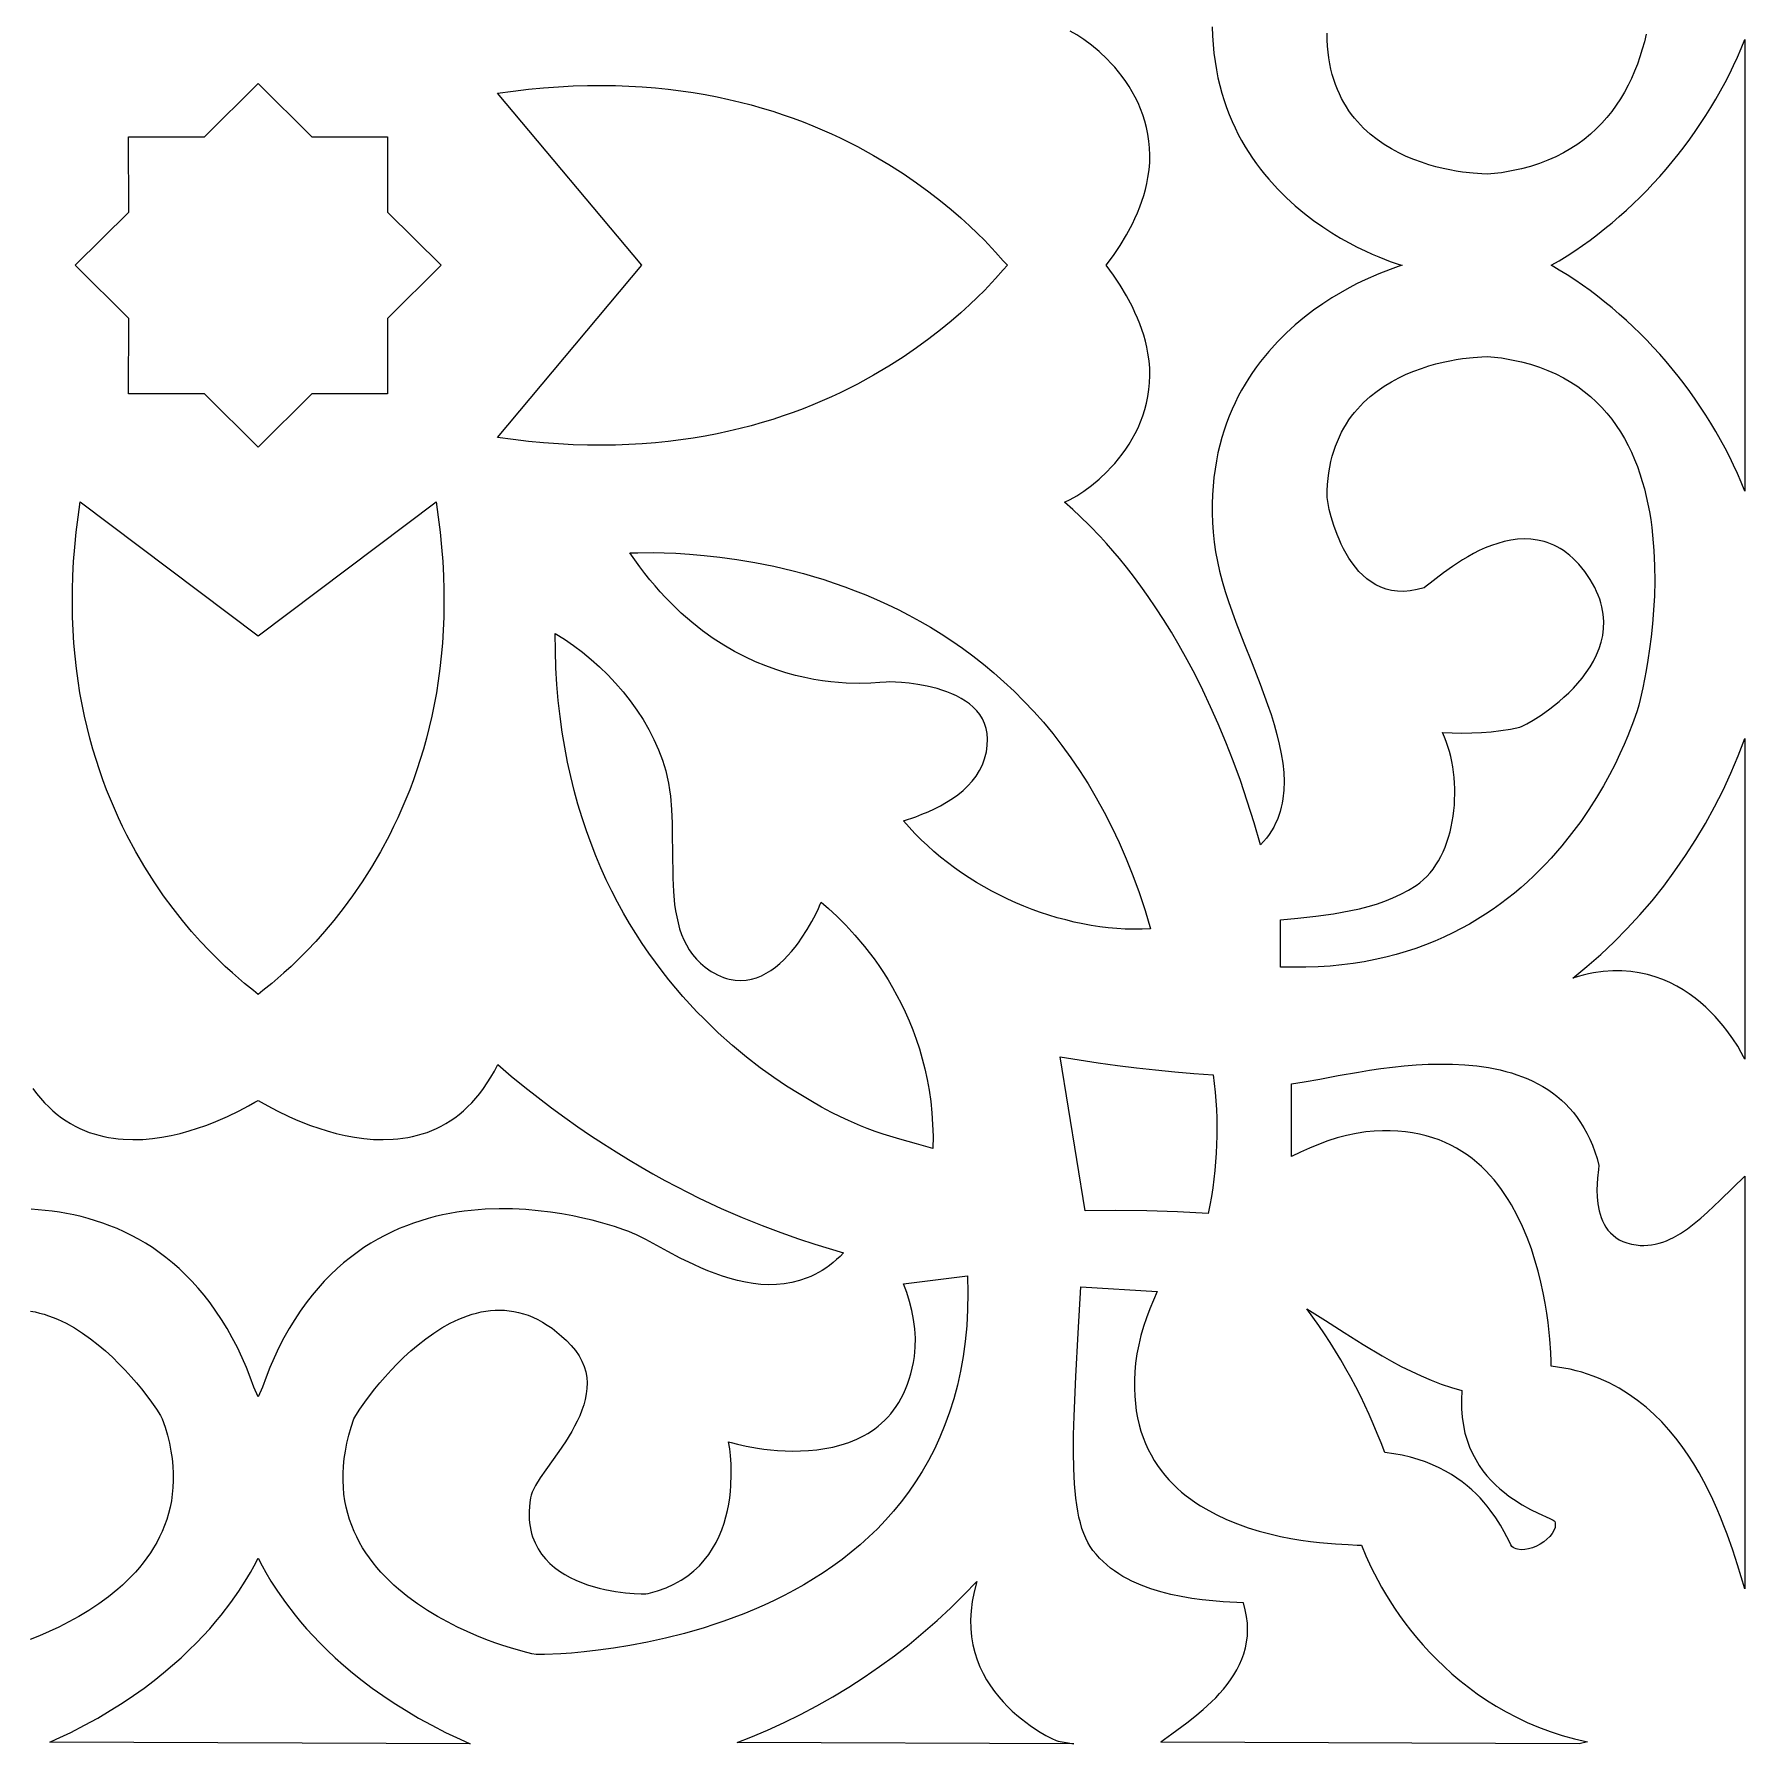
# Model space of a CAD drawing. Extents: x -270 to 270, y -847 to 847.
# Drawn here: x -10.2 to 67.5, y -268.4 to -190.8 of the extents above; entities that cross this region are included whole.
import ezdxf

# ---------------------------------------------------------------- set-up
doc = ezdxf.new("R2010")
doc.units = 0
doc.layers.add('LAYER_1', color=18, linetype='CONTINUOUS')

msp = doc.modelspace()

# ---------------------------------------------------------------- linework, layer by layer
at = {"layer": 'LAYER_1'}
for points in [[(43.321, -190.418), (43.333, -190.827), (43.358, -191.226), (43.396, -191.616), (43.445, -191.997), (43.506, -192.368), (43.578, -192.73), (43.66, -193.082), (43.753, -193.426), (43.856, -193.761), (43.968, -194.086), (44.089, -194.403), (44.218, -194.712), (44.356, -195.011), (44.501, -195.303), (44.653, -195.586), (44.812, -195.86), (44.978, -196.127), (45.149, -196.385), (45.326, -196.635), (45.507, -196.878), (45.694, -197.112), (45.884, -197.339), (46.276, -197.771), (46.68, -198.173), (47.091, -198.546), (47.507, -198.891), (47.924, -199.208), (48.339, -199.5), (48.748, -199.766), (49.147, -200.007), (49.534, -200.224), (49.905, -200.418), (50.256, -200.589), (50.584, -200.739), (50.885, -200.868), (51.395, -201.067), (51.756, -201.191), (51.942, -201.248), (51.756, -201.306), (51.395, -201.43), (50.885, -201.629), (50.256, -201.908), (49.905, -202.079), (49.534, -202.273), (49.147, -202.49), (48.748, -202.731), (48.339, -202.997), (47.924, -203.289), (47.507, -203.606), (47.091, -203.951), (46.68, -204.324), (46.276, -204.726), (45.884, -205.158), (45.507, -205.619), (45.326, -205.862), (45.149, -206.112), (44.978, -206.37), (44.812, -206.637), (44.653, -206.911), (44.501, -207.194), (44.356, -207.486), (44.218, -207.785), (44.089, -208.094), (43.968, -208.411), (43.856, -208.736), (43.753, -209.071), (43.66, -209.415), (43.578, -209.767), (43.506, -210.129), (43.445, -210.5), (43.396, -210.881), (43.358, -211.271), (43.333, -211.67), (43.321, -212.079), (43.322, -212.498), (43.337, -212.927), (43.365, -213.366), (43.409, -213.815), (43.469, -214.251), (43.552, -214.693), (43.655, -215.141), (43.776, -215.595), (43.913, -216.053), (44.064, -216.515), (44.226, -216.98), (44.397, -217.447), (44.759, -218.387), (45.13, -219.327), (45.494, -220.263), (45.833, -221.189), (45.988, -221.647), (46.129, -222.1), (46.256, -222.548), (46.364, -222.99), (46.454, -223.425), (46.521, -223.852), (46.565, -224.272), (46.582, -224.683), (46.571, -225.084), (46.529, -225.475), (46.496, -225.667), (46.454, -225.856), (46.404, -226.041), (46.345, -226.224), (46.276, -226.404), (46.198, -226.581), (46.109, -226.754), (46.011, -226.924), (45.902, -227.091), (45.782, -227.254), (45.652, -227.414), (45.51, -227.569), (45.218, -226.556), (44.913, -225.582), (44.597, -224.647), (44.271, -223.751), (43.936, -222.894), (43.594, -222.074), (43.246, -221.29), (42.894, -220.544), (42.538, -219.833), (42.181, -219.157), (41.823, -218.516), (41.466, -217.909), (41.111, -217.335), (40.76, -216.794), (40.414, -216.286), (40.075, -215.809), (39.743, -215.363), (39.42, -214.948), (39.107, -214.562), (38.807, -214.206), (38.519, -213.878), (38.246, -213.579), (37.749, -213.062), (37.326, -212.651), (36.988, -212.341), (36.612, -212.002), (36.874, -211.882), (37.17, -211.716), (37.494, -211.506), (37.837, -211.251), (38.19, -210.955), (38.546, -210.617), (38.722, -210.434), (38.895, -210.24), (39.065, -210.036), (39.23, -209.823), (39.39, -209.601), (39.543, -209.37), (39.688, -209.129), (39.824, -208.879), (39.951, -208.621), (40.067, -208.354), (40.171, -208.078), (40.262, -207.794), (40.339, -207.501), (40.401, -207.201), (40.447, -206.893), (40.476, -206.577), (40.487, -206.253), (40.479, -205.922), (40.451, -205.583), (40.401, -205.237), (40.348, -204.965), (40.284, -204.694), (40.209, -204.426), (40.123, -204.161), (40.029, -203.899), (39.925, -203.64), (39.812, -203.383), (39.692, -203.131), (39.429, -202.636), (39.14, -202.156), (38.831, -201.693), (38.505, -201.248), (38.831, -200.804), (39.14, -200.341), (39.429, -199.861), (39.692, -199.366), (39.812, -199.114), (39.925, -198.857), (40.029, -198.598), (40.123, -198.336), (40.209, -198.07), (40.284, -197.803), (40.348, -197.532), (40.401, -197.26), (40.451, -196.914), (40.479, -196.575), (40.487, -196.244), (40.476, -195.92), (40.447, -195.604), (40.401, -195.296), (40.339, -194.995), (40.262, -194.703), (40.171, -194.419), (40.067, -194.143), (39.951, -193.876), (39.824, -193.618), (39.688, -193.368), (39.543, -193.127), (39.39, -192.896), (39.23, -192.673), (39.065, -192.461), (38.895, -192.257), (38.722, -192.063), (38.546, -191.88), (38.19, -191.542), (37.837, -191.246), (37.494, -190.991), (37.17, -190.781), (36.874, -190.615)], [(63.028, -190.751), (62.942, -191.096), (62.847, -191.438), (62.74, -191.775), (62.623, -192.108), (62.495, -192.436), (62.354, -192.758), (62.202, -193.074), (62.037, -193.383), (61.858, -193.684), (61.667, -193.977), (61.462, -194.261), (61.242, -194.535), (61.008, -194.8), (60.759, -195.054), (60.495, -195.296), (60.214, -195.527), (59.918, -195.745), (59.605, -195.95), (59.275, -196.141), (58.927, -196.317), (58.562, -196.479), (58.179, -196.625), (57.777, -196.755), (57.356, -196.868), (56.915, -196.964), (56.455, -197.041), (55.975, -197.1), (55.839, -197.104), (55.563, -197.096), (55.169, -197.068), (54.676, -197.011), (54.4, -196.968), (54.106, -196.915), (53.798, -196.849), (53.478, -196.771), (53.149, -196.678), (52.814, -196.57), (52.474, -196.446), (52.132, -196.304), (51.792, -196.144), (51.455, -195.963), (51.124, -195.762), (50.802, -195.538), (50.491, -195.291), (50.193, -195.02), (49.912, -194.723), (49.778, -194.564), (49.65, -194.399), (49.527, -194.227), (49.409, -194.048), (49.297, -193.861), (49.192, -193.667), (49.093, -193.466), (49.002, -193.257), (48.917, -193.04), (48.84, -192.815), (48.771, -192.582), (48.71, -192.341), (48.658, -192.091), (48.615, -191.833), (48.58, -191.566), (48.556, -191.29), (48.541, -191.006), (48.536, -190.712)], [(-10.236, -238.619), (-10.062, -238.851), (-9.883, -239.069), (-9.7, -239.273), (-9.512, -239.463), (-9.32, -239.64), (-9.124, -239.804), (-8.925, -239.955), (-8.722, -240.094), (-8.517, -240.221), (-8.308, -240.336), (-8.097, -240.441), (-7.884, -240.534), (-7.669, -240.617), (-7.452, -240.69), (-7.234, -240.752), (-7.014, -240.806), (-6.793, -240.85), (-6.572, -240.886), (-6.35, -240.913), (-6.128, -240.932), (-5.684, -240.948), (-5.242, -240.935), (-4.805, -240.898), (-4.373, -240.838), (-3.95, -240.759), (-3.538, -240.663), (-3.138, -240.554), (-2.752, -240.434), (-2.383, -240.305), (-2.033, -240.171), (-1.703, -240.035), (-1.396, -239.899), (-0.858, -239.64), (-0.435, -239.416), (-0.145, -239.25), (-0.001, -239.165), (0.143, -239.25), (0.434, -239.416), (0.856, -239.64), (1.394, -239.899), (1.701, -240.035), (2.031, -240.171), (2.382, -240.305), (2.751, -240.434), (3.136, -240.554), (3.536, -240.663), (3.949, -240.759), (4.372, -240.838), (4.803, -240.898), (5.24, -240.935), (5.682, -240.948), (6.126, -240.932), (6.348, -240.913), (6.57, -240.886), (6.791, -240.85), (7.012, -240.806), (7.232, -240.752), (7.45, -240.69), (7.667, -240.617), (7.882, -240.534), (8.096, -240.441), (8.307, -240.336), (8.515, -240.221), (8.721, -240.094), (8.923, -239.955), (9.122, -239.804), (9.318, -239.64), (9.51, -239.463), (9.698, -239.273), (9.881, -239.069), (10.06, -238.851), (10.234, -238.619), (10.403, -238.372), (10.567, -238.109), (10.725, -237.832), (10.877, -237.538), (11.494, -238.06), (12.107, -238.561), (12.716, -239.041), (13.319, -239.5), (13.917, -239.94), (14.51, -240.36), (15.096, -240.762), (15.676, -241.144), (16.249, -241.509), (16.815, -241.857), (17.373, -242.188), (17.922, -242.502), (18.463, -242.8), (18.996, -243.083), (19.518, -243.351), (20.031, -243.604), (21.027, -244.069), (21.978, -244.482), (22.882, -244.847), (23.736, -245.168), (24.535, -245.449), (25.278, -245.694), (26.581, -246.089), (26.423, -246.248), (26.263, -246.396), (26.102, -246.533), (25.938, -246.661), (25.774, -246.779), (25.607, -246.887), (25.439, -246.986), (25.27, -247.076), (25.1, -247.158), (24.929, -247.23), (24.583, -247.351), (24.235, -247.44), (23.883, -247.5), (23.531, -247.532), (23.177, -247.539), (22.824, -247.522), (22.471, -247.483), (22.12, -247.425), (21.771, -247.348), (21.426, -247.256), (21.085, -247.15), (20.748, -247.032), (20.417, -246.903), (20.093, -246.767), (19.776, -246.624), (19.166, -246.327), (18.595, -246.028), (17.596, -245.487), (17.179, -245.275), (16.995, -245.191), (16.828, -245.123), (16.609, -245.043), (16.172, -244.897), (15.54, -244.71), (15.158, -244.609), (14.737, -244.509), (14.28, -244.412), (13.789, -244.322), (13.267, -244.242), (12.719, -244.175), (12.146, -244.125), (11.552, -244.096), (10.939, -244.09), (10.312, -244.111), (9.673, -244.162), (9.35, -244.2), (9.025, -244.247), (8.698, -244.303), (8.37, -244.369), (8.042, -244.445), (7.713, -244.531), (7.385, -244.628), (7.056, -244.737), (6.729, -244.858), (6.403, -244.99), (6.078, -245.135), (5.756, -245.294), (5.435, -245.466), (5.118, -245.651), (4.803, -245.851), (4.492, -246.066), (4.185, -246.296), (3.882, -246.541), (3.584, -246.803), (3.291, -247.08), (3.003, -247.375), (2.721, -247.687), (2.446, -248.016), (2.176, -248.364), (1.914, -248.73), (1.659, -249.115), (1.412, -249.52), (1.172, -249.944), (0.942, -250.388), (0.72, -250.853), (0.535, -251.291), (0.364, -251.736), (0.191, -252.186), (-0.001, -252.633), (-0.192, -252.186), (-0.365, -251.736), (-0.536, -251.291), (-0.721, -250.853), (-0.943, -250.388), (-1.174, -249.944), (-1.413, -249.52), (-1.661, -249.115), (-1.916, -248.73), (-2.178, -248.364), (-2.447, -248.016), (-2.723, -247.687), (-3.005, -247.375), (-3.293, -247.08), (-3.586, -246.803), (-3.884, -246.541), (-4.187, -246.296), (-4.494, -246.066), (-4.805, -245.851), (-5.12, -245.651), (-5.437, -245.466), (-5.757, -245.294), (-6.08, -245.135), (-6.405, -244.99), (-6.731, -244.858), (-7.058, -244.737), (-7.386, -244.628), (-7.715, -244.531), (-8.044, -244.445), (-8.372, -244.369), (-8.7, -244.303), (-9.026, -244.247), (-9.351, -244.2), (-9.674, -244.162), (-10.314, -244.111)], [(-10.337, -248.737), (-10.129, -248.774), (-9.922, -248.821), (-9.717, -248.878), (-9.514, -248.944), (-9.313, -249.018), (-9.114, -249.1), (-8.722, -249.286), (-8.341, -249.499), (-7.97, -249.735), (-7.612, -249.99), (-7.267, -250.26), (-6.935, -250.542), (-6.619, -250.832), (-6.319, -251.126), (-6.036, -251.421), (-5.772, -251.712), (-5.526, -251.996), (-5.301, -252.27), (-4.915, -252.769), (-4.623, -253.181), (-4.433, -253.476), (-4.353, -253.623), (-4.226, -254.001), (-4.119, -254.371), (-4.031, -254.733), (-3.962, -255.087), (-3.91, -255.434), (-3.875, -255.772), (-3.857, -256.102), (-3.855, -256.425), (-3.869, -256.739), (-3.898, -257.047), (-3.942, -257.346), (-3.999, -257.639), (-4.07, -257.923), (-4.153, -258.201), (-4.249, -258.471), (-4.357, -258.734), (-4.476, -258.99), (-4.606, -259.239), (-4.746, -259.481), (-4.895, -259.716), (-5.053, -259.944), (-5.22, -260.165), (-5.395, -260.38), (-5.577, -260.588), (-5.766, -260.79), (-5.962, -260.985), (-6.163, -261.174), (-6.369, -261.356), (-6.795, -261.702), (-7.235, -262.024), (-7.685, -262.322), (-8.141, -262.597), (-8.597, -262.849), (-9.05, -263.079), (-9.496, -263.287), (-9.929, -263.475), (-10.345, -263.642)]]:
    msp.add_lwpolyline(points, dxfattribs=at)
for points in [[(67.5, -211.496), (67.337, -211.1), (67.167, -210.707), (66.987, -210.317), (66.799, -209.93), (66.602, -209.546), (66.397, -209.166), (66.184, -208.79), (65.963, -208.418), (65.733, -208.05), (65.496, -207.686), (65.252, -207.327), (65, -206.973), (64.742, -206.625), (64.476, -206.281), (64.203, -205.943), (63.924, -205.611), (63.639, -205.284), (63.347, -204.964), (63.05, -204.651), (62.746, -204.343), (62.437, -204.043), (62.122, -203.75), (61.802, -203.463), (61.477, -203.185), (61.147, -202.914), (60.813, -202.65), (60.473, -202.395), (60.13, -202.148), (59.782, -201.91), (59.43, -201.681), (59.074, -201.46), (58.715, -201.248), (59.074, -201.037), (59.43, -200.816), (59.782, -200.587), (60.13, -200.348), (60.473, -200.102), (60.813, -199.847), (61.147, -199.583), (61.477, -199.312), (61.802, -199.034), (62.122, -198.747), (62.437, -198.454), (62.746, -198.154), (63.05, -197.846), (63.347, -197.533), (63.639, -197.212), (63.924, -196.886), (64.203, -196.554), (64.476, -196.216), (64.742, -195.872), (65, -195.523), (65.252, -195.17), (65.496, -194.811), (65.733, -194.447), (65.963, -194.079), (66.184, -193.707), (66.397, -193.331), (66.602, -192.951), (66.799, -192.567), (66.987, -192.18), (67.167, -191.79), (67.337, -191.397), (67.5, -191.001)], [(2.434, -195.412), (5.879, -195.409), (5.877, -198.831), (8.315, -201.248), (5.877, -203.666), (5.879, -207.088), (2.434, -207.085), (-0.001, -209.507), (-2.436, -207.085), (-5.881, -207.088), (-5.878, -203.666), (-8.316, -201.248), (-5.878, -198.831), (-5.881, -195.409), (-2.436, -195.412), (-0.001, -192.99)], [(16.219, -193.085), (16.836, -193.107), (17.442, -193.142), (18.036, -193.19), (18.619, -193.249), (19.191, -193.321), (19.751, -193.403), (20.3, -193.497), (20.838, -193.6), (21.365, -193.713), (21.881, -193.836), (22.386, -193.967), (22.879, -194.107), (23.361, -194.254), (23.833, -194.409), (24.293, -194.57), (24.742, -194.738), (25.181, -194.912), (25.608, -195.092), (26.025, -195.276), (26.43, -195.465), (26.825, -195.658), (27.209, -195.854), (27.945, -196.256), (28.637, -196.666), (29.287, -197.081), (29.894, -197.496), (30.459, -197.909), (30.982, -198.315), (31.463, -198.71), (31.903, -199.092), (32.3, -199.455), (32.657, -199.796), (32.973, -200.111), (33.482, -200.649), (33.83, -201.038), (34.018, -201.248), (33.83, -201.459), (33.482, -201.848), (32.973, -202.386), (32.657, -202.701), (32.3, -203.042), (31.903, -203.405), (31.463, -203.786), (30.982, -204.182), (30.459, -204.588), (29.894, -205.001), (29.287, -205.416), (28.637, -205.831), (27.945, -206.241), (27.209, -206.643), (26.43, -207.032), (26.025, -207.221), (25.608, -207.405), (25.181, -207.585), (24.742, -207.759), (24.293, -207.927), (23.833, -208.088), (23.361, -208.243), (22.879, -208.39), (22.386, -208.53), (21.881, -208.661), (21.365, -208.783), (20.838, -208.897), (20.3, -209), (19.751, -209.093), (19.191, -209.176), (18.619, -209.248), (18.036, -209.307), (17.442, -209.355), (16.836, -209.39), (16.219, -209.412), (15.59, -209.421), (14.95, -209.415), (14.299, -209.395), (13.636, -209.36), (12.962, -209.31), (12.276, -209.244), (11.578, -209.161), (10.869, -209.062), (17.419, -201.248), (10.869, -193.435), (11.578, -193.336), (12.276, -193.253), (12.962, -193.187), (13.636, -193.137), (14.299, -193.102), (14.95, -193.082), (15.59, -193.076)], [(55.975, -205.397), (56.455, -205.455), (56.915, -205.533), (57.356, -205.629), (57.777, -205.742), (58.179, -205.872), (58.562, -206.018), (58.927, -206.18), (59.275, -206.356), (59.605, -206.547), (59.918, -206.752), (60.214, -206.97), (60.495, -207.201), (60.759, -207.443), (61.008, -207.697), (61.242, -207.962), (61.462, -208.236), (61.667, -208.52), (61.858, -208.813), (62.037, -209.114), (62.202, -209.423), (62.354, -209.739), (62.495, -210.061), (62.623, -210.389), (62.74, -210.722), (62.847, -211.059), (62.942, -211.401), (63.028, -211.746), (63.103, -212.093), (63.17, -212.443), (63.227, -212.794), (63.275, -213.146), (63.316, -213.498), (63.374, -214.201), (63.404, -214.897), (63.409, -215.582), (63.393, -216.251), (63.359, -216.899), (63.309, -217.521), (63.248, -218.111), (63.177, -218.666), (63.102, -219.18), (63.024, -219.649), (62.873, -220.429), (62.752, -220.967), (62.686, -221.224), (62.609, -221.472), (62.447, -221.945), (62.19, -222.61), (62.024, -223.004), (61.83, -223.433), (61.609, -223.892), (61.359, -224.378), (61.079, -224.886), (60.769, -225.412), (60.426, -225.951), (60.05, -226.5), (59.639, -227.054), (59.194, -227.609), (58.712, -228.16), (58.458, -228.433), (58.193, -228.704), (57.92, -228.972), (57.636, -229.236), (57.343, -229.496), (57.039, -229.751), (56.726, -230.001), (56.402, -230.246), (56.068, -230.484), (55.723, -230.716), (55.368, -230.94), (55.002, -231.157), (54.625, -231.365), (54.237, -231.564), (53.837, -231.754), (53.427, -231.934), (53.005, -232.103), (52.571, -232.262), (52.126, -232.409), (51.669, -232.544), (51.2, -232.666), (50.719, -232.775), (50.225, -232.87), (49.72, -232.951), (49.201, -233.017), (48.671, -233.068), (48.127, -233.104), (47.57, -233.122), (47.001, -233.124), (46.418, -233.109), (46.418, -230.965), (47.213, -230.884), (48.016, -230.796), (48.82, -230.689), (49.22, -230.623), (49.617, -230.548), (50.01, -230.462), (50.399, -230.363), (50.782, -230.249), (51.158, -230.119), (51.526, -229.972), (51.886, -229.805), (52.235, -229.617), (52.575, -229.406), (52.748, -229.281), (52.912, -229.143), (53.067, -228.993), (53.213, -228.831), (53.349, -228.659), (53.476, -228.476), (53.595, -228.285), (53.704, -228.085), (53.804, -227.876), (53.895, -227.661), (53.978, -227.439), (54.051, -227.21), (54.116, -226.977), (54.173, -226.739), (54.22, -226.498), (54.26, -226.253), (54.29, -226.006), (54.313, -225.756), (54.327, -225.506), (54.332, -225.256), (54.33, -225.005), (54.319, -224.756), (54.3, -224.508), (54.274, -224.262), (54.239, -224.02), (54.196, -223.781), (54.146, -223.546), (54.087, -223.317), (54.021, -223.093), (53.948, -222.876), (53.866, -222.666), (53.777, -222.464), (54.218, -222.479), (54.66, -222.484), (55.103, -222.479), (55.544, -222.46), (55.985, -222.427), (56.424, -222.377), (56.86, -222.31), (57.292, -222.223), (57.396, -222.179), (57.603, -222.072), (57.894, -221.902), (58.249, -221.674), (58.65, -221.389), (59.075, -221.051), (59.291, -220.863), (59.506, -220.662), (59.717, -220.449), (59.922, -220.225), (60.118, -219.989), (60.304, -219.743), (60.476, -219.486), (60.632, -219.218), (60.769, -218.94), (60.886, -218.653), (60.979, -218.357), (61.047, -218.052), (61.086, -217.738), (61.095, -217.415), (61.087, -217.251), (61.07, -217.085), (61.044, -216.917), (61.01, -216.748), (60.965, -216.576), (60.911, -216.403), (60.847, -216.228), (60.772, -216.051), (60.686, -215.873), (60.59, -215.693), (60.482, -215.511), (60.362, -215.329), (60.233, -215.147), (60.101, -214.978), (59.967, -214.821), (59.831, -214.676), (59.693, -214.541), (59.553, -214.418), (59.411, -214.305), (59.268, -214.202), (59.124, -214.11), (58.978, -214.027), (58.831, -213.954), (58.683, -213.89), (58.534, -213.835), (58.385, -213.788), (58.084, -213.72), (57.781, -213.682), (57.479, -213.672), (57.177, -213.689), (56.877, -213.729), (56.581, -213.791), (56.288, -213.872), (56, -213.969), (55.719, -214.08), (55.445, -214.204), (55.179, -214.337), (54.923, -214.477), (54.677, -214.623), (54.222, -214.918), (53.822, -215.205), (53.486, -215.463), (53.222, -215.676), (53.04, -215.823), (52.948, -215.885), (52.62, -215.974), (52.308, -216.029), (52.012, -216.052), (51.73, -216.045), (51.464, -216.009), (51.211, -215.948), (50.973, -215.862), (50.748, -215.754), (50.537, -215.626), (50.338, -215.481), (50.152, -215.319), (49.979, -215.143), (49.817, -214.955), (49.667, -214.757), (49.528, -214.551), (49.399, -214.339), (49.282, -214.124), (49.174, -213.906), (49.076, -213.688), (48.988, -213.473), (48.838, -213.056), (48.722, -212.672), (48.636, -212.337), (48.579, -212.067), (48.546, -211.877), (48.536, -211.785), (48.541, -211.491), (48.556, -211.206), (48.58, -210.931), (48.615, -210.664), (48.658, -210.406), (48.71, -210.156), (48.771, -209.915), (48.84, -209.682), (48.917, -209.457), (49.002, -209.24), (49.093, -209.031), (49.192, -208.83), (49.297, -208.636), (49.409, -208.449), (49.527, -208.27), (49.65, -208.098), (49.778, -207.933), (49.912, -207.774), (50.193, -207.477), (50.491, -207.206), (50.802, -206.959), (51.124, -206.735), (51.455, -206.534), (51.792, -206.353), (52.132, -206.193), (52.474, -206.051), (52.814, -205.926), (53.149, -205.819), (53.478, -205.726), (53.798, -205.648), (54.106, -205.582), (54.4, -205.529), (54.676, -205.486), (55.169, -205.429), (55.563, -205.401), (55.839, -205.393)], [(8.178, -212.686), (8.261, -213.368), (8.328, -214.039), (8.378, -214.698), (8.412, -215.345), (8.431, -215.981), (8.436, -216.606), (8.425, -217.219), (8.401, -217.82), (8.364, -218.411), (8.314, -218.989), (8.251, -219.557), (8.176, -220.113), (8.09, -220.658), (7.993, -221.191), (7.885, -221.714), (7.768, -222.225), (7.641, -222.725), (7.505, -223.214), (7.36, -223.693), (7.208, -224.16), (7.048, -224.616), (6.881, -225.061), (6.707, -225.495), (6.527, -225.919), (6.342, -226.331), (6.152, -226.733), (5.957, -227.124), (5.555, -227.874), (5.14, -228.582), (4.718, -229.247), (4.29, -229.87), (3.862, -230.452), (3.436, -230.992), (3.018, -231.491), (2.611, -231.95), (2.218, -232.367), (1.845, -232.745), (1.494, -233.083), (1.169, -233.381), (0.616, -233.859), (0.216, -234.182), (-0.001, -234.353), (-0.217, -234.182), (-0.618, -233.859), (-1.171, -233.381), (-1.495, -233.083), (-1.846, -232.745), (-2.22, -232.367), (-2.612, -231.95), (-3.02, -231.491), (-3.438, -230.992), (-3.863, -230.452), (-4.292, -229.87), (-4.719, -229.247), (-5.142, -228.582), (-5.556, -227.874), (-5.958, -227.124), (-6.153, -226.733), (-6.344, -226.331), (-6.529, -225.919), (-6.709, -225.495), (-6.882, -225.061), (-7.049, -224.616), (-7.209, -224.16), (-7.362, -223.693), (-7.506, -223.214), (-7.642, -222.725), (-7.769, -222.225), (-7.887, -221.714), (-7.995, -221.191), (-8.092, -220.658), (-8.178, -220.113), (-8.253, -219.557), (-8.315, -218.989), (-8.366, -218.411), (-8.403, -217.82), (-8.427, -217.219), (-8.437, -216.606), (-8.433, -215.981), (-8.414, -215.345), (-8.38, -214.698), (-8.329, -214.039), (-8.263, -213.368), (-8.179, -212.686), (-8.079, -211.992), (-0.001, -218.074), (8.077, -211.992)], [(18.428, -214.303), (18.97, -214.324), (19.578, -214.361), (20.246, -214.417), (20.968, -214.497), (21.74, -214.604), (22.556, -214.741), (23.411, -214.913), (24.299, -215.123), (24.754, -215.244), (25.215, -215.376), (25.683, -215.519), (26.155, -215.674), (26.632, -215.841), (27.112, -216.021), (27.595, -216.215), (28.081, -216.422), (28.569, -216.644), (29.058, -216.88), (29.547, -217.132), (30.037, -217.399), (30.525, -217.682), (31.012, -217.982), (31.496, -218.299), (31.978, -218.634), (32.456, -218.986), (32.93, -219.357), (33.4, -219.747), (33.863, -220.157), (34.321, -220.586), (34.772, -221.036), (35.215, -221.506), (35.651, -221.998), (36.077, -222.512), (36.494, -223.047), (36.901, -223.606), (37.297, -224.187), (37.682, -224.793), (38.055, -225.422), (38.415, -226.076), (38.762, -226.755), (39.094, -227.46), (39.412, -228.19), (39.714, -228.947), (40.001, -229.731), (40.271, -230.542), (40.523, -231.381), (40.142, -231.395), (39.758, -231.396), (39.373, -231.385), (38.987, -231.361), (38.6, -231.326), (38.212, -231.278), (37.824, -231.219), (37.437, -231.149), (37.05, -231.067), (36.665, -230.974), (36.281, -230.87), (35.899, -230.755), (35.519, -230.63), (35.143, -230.494), (34.769, -230.348), (34.399, -230.192), (34.033, -230.026), (33.671, -229.85), (33.314, -229.665), (32.962, -229.471), (32.616, -229.267), (32.276, -229.054), (31.942, -228.833), (31.615, -228.602), (31.296, -228.364), (30.984, -228.117), (30.68, -227.862), (30.384, -227.599), (30.097, -227.328), (29.82, -227.049), (29.552, -226.763), (29.294, -226.47), (29.855, -226.284), (30.14, -226.176), (30.426, -226.057), (30.709, -225.926), (30.987, -225.784), (31.259, -225.631), (31.521, -225.465), (31.771, -225.286), (32.006, -225.095), (32.225, -224.89), (32.425, -224.671), (32.603, -224.439), (32.758, -224.191), (32.886, -223.93), (32.939, -223.793), (32.985, -223.652), (33.063, -223.339), (33.106, -223.044), (33.118, -222.769), (33.099, -222.511), (33.052, -222.272), (32.98, -222.049), (32.883, -221.842), (32.764, -221.651), (32.626, -221.475), (32.47, -221.314), (32.298, -221.166), (32.112, -221.032), (31.915, -220.91), (31.707, -220.8), (31.493, -220.702), (31.272, -220.614), (31.049, -220.536), (30.823, -220.468), (30.377, -220.358), (29.949, -220.278), (29.555, -220.223), (29.214, -220.189), (28.939, -220.171), (28.659, -220.16), (28.508, -220.17), (28.224, -220.194), (27.819, -220.218), (27.304, -220.23), (26.693, -220.215), (26.354, -220.193), (25.996, -220.159), (25.619, -220.111), (25.224, -220.048), (24.815, -219.967), (24.391, -219.868), (23.954, -219.749), (23.506, -219.606), (23.049, -219.44), (22.583, -219.248), (22.11, -219.029), (21.632, -218.78), (21.15, -218.501), (20.666, -218.188), (20.18, -217.841), (19.695, -217.458), (19.212, -217.037), (18.733, -216.576), (18.495, -216.331), (18.258, -216.074), (18.023, -215.807), (17.789, -215.529), (17.558, -215.24), (17.329, -214.939), (17.102, -214.627), (16.877, -214.303), (17.244, -214.297), (17.956, -214.294)], [(13.907, -218.223), (14.321, -218.51), (14.726, -218.816), (15.121, -219.141), (15.505, -219.484), (15.876, -219.845), (16.232, -220.221), (16.571, -220.614), (16.893, -221.02), (17.195, -221.441), (17.476, -221.875), (17.734, -222.32), (17.967, -222.777), (18.175, -223.245), (18.355, -223.721), (18.505, -224.207), (18.575, -224.483), (18.633, -224.767), (18.68, -225.057), (18.718, -225.352), (18.769, -225.956), (18.795, -226.574), (18.805, -227.201), (18.807, -227.83), (18.822, -229.077), (18.853, -229.684), (18.91, -230.272), (18.951, -230.557), (19.002, -230.836), (19.064, -231.107), (19.138, -231.371), (19.225, -231.626), (19.326, -231.871), (19.443, -232.107), (19.575, -232.332), (19.726, -232.545), (19.895, -232.747), (20.083, -232.935), (20.292, -233.111), (20.575, -233.309), (20.714, -233.392), (20.852, -233.465), (20.989, -233.529), (21.125, -233.583), (21.258, -233.628), (21.391, -233.664), (21.651, -233.71), (21.905, -233.725), (22.153, -233.709), (22.393, -233.666), (22.627, -233.597), (22.854, -233.505), (23.073, -233.392), (23.285, -233.261), (23.488, -233.112), (23.684, -232.95), (23.871, -232.776), (24.05, -232.592), (24.22, -232.401), (24.381, -232.204), (24.532, -232.005), (24.675, -231.805), (24.929, -231.411), (25.143, -231.042), (25.315, -230.716), (25.442, -230.449), (25.523, -230.261), (25.556, -230.168), (25.898, -230.457), (26.275, -230.802), (26.678, -231.203), (27.098, -231.66), (27.529, -232.172), (27.746, -232.449), (27.962, -232.74), (28.177, -233.044), (28.389, -233.362), (28.598, -233.693), (28.802, -234.038), (29.001, -234.396), (29.193, -234.767), (29.378, -235.152), (29.554, -235.551), (29.72, -235.962), (29.876, -236.387), (30.021, -236.825), (30.153, -237.276), (30.271, -237.74), (30.375, -238.217), (30.464, -238.707), (30.535, -239.21), (30.59, -239.725), (30.625, -240.254), (30.641, -240.795), (30.637, -241.349), (29.886, -241.132), (29.133, -240.922), (28.385, -240.698), (28.014, -240.575), (27.647, -240.44), (27.355, -240.323), (26.805, -240.083), (26.446, -239.913), (26.037, -239.709), (25.583, -239.469), (25.088, -239.191), (24.557, -238.874), (23.996, -238.518), (23.409, -238.121), (22.8, -237.68), (22.175, -237.197), (21.538, -236.668), (20.893, -236.092), (20.57, -235.787), (20.247, -235.469), (19.924, -235.139), (19.603, -234.797), (19.284, -234.442), (18.966, -234.075), (18.652, -233.694), (18.342, -233.301), (18.035, -232.894), (17.734, -232.474), (17.438, -232.04), (17.148, -231.593), (16.864, -231.132), (16.588, -230.657), (16.319, -230.167), (16.059, -229.663), (15.808, -229.145), (15.566, -228.612), (15.335, -228.064), (15.114, -227.502), (14.905, -226.924), (14.707, -226.331), (14.522, -225.722), (14.35, -225.097), (14.192, -224.457), (14.049, -223.801), (13.92, -223.129), (13.807, -222.44), (13.71, -221.735), (13.629, -221.014), (13.566, -220.275), (13.521, -219.52), (13.495, -218.747), (13.487, -217.958)], [(67.5, -237.295), (67.448, -237.19), (67.341, -236.99), (67.178, -236.711), (66.957, -236.371), (66.679, -235.985), (66.518, -235.781), (66.343, -235.572), (66.152, -235.36), (65.948, -235.147), (65.728, -234.936), (65.494, -234.728), (65.244, -234.526), (64.98, -234.332), (64.701, -234.148), (64.407, -233.976), (64.098, -233.818), (63.774, -233.676), (63.434, -233.552), (63.08, -233.449), (62.71, -233.369), (62.325, -233.313), (61.924, -233.285), (61.508, -233.285), (61.076, -233.316), (60.629, -233.38), (60.4, -233.425), (60.167, -233.48), (59.929, -233.543), (59.688, -233.617), (60.332, -233.093), (60.96, -232.542), (61.57, -231.966), (62.162, -231.366), (62.735, -230.742), (63.287, -230.097), (63.819, -229.431), (64.328, -228.746), (64.814, -228.043), (65.277, -227.324), (65.714, -226.589), (66.126, -225.84), (66.512, -225.078), (66.869, -224.305), (67.199, -223.522), (67.5, -222.73)], [(37.281, -237.327), (38.146, -237.458), (39.013, -237.578), (39.881, -237.686), (40.75, -237.784), (41.62, -237.87), (42.491, -237.945), (43.363, -238.008), (43.412, -238.399), (43.453, -238.791), (43.485, -239.185), (43.508, -239.581), (43.524, -239.977), (43.53, -240.373), (43.529, -240.77), (43.519, -241.167), (43.5, -241.563), (43.474, -241.959), (43.438, -242.354), (43.395, -242.748), (43.343, -243.14), (43.283, -243.53), (43.214, -243.919), (43.137, -244.305), (41.741, -244.231), (40.343, -244.187), (38.945, -244.172), (37.547, -244.187), (36.418, -237.184)], [(54.234, -237.521), (54.784, -237.548), (55.329, -237.6), (55.866, -237.678), (56.392, -237.784), (56.65, -237.848), (56.905, -237.921), (57.155, -238.002), (57.401, -238.091), (57.642, -238.189), (57.879, -238.297), (58.11, -238.413), (58.335, -238.54), (58.554, -238.677), (58.766, -238.824), (58.972, -238.981), (59.171, -239.15), (59.362, -239.329), (59.546, -239.521), (59.721, -239.723), (59.888, -239.938), (60.046, -240.166), (60.195, -240.406), (60.334, -240.659), (60.464, -240.925), (60.584, -241.205), (60.693, -241.498), (60.791, -241.806), (60.878, -242.128), (60.86, -242.307), (60.815, -242.701), (60.797, -242.957), (60.789, -243.241), (60.797, -243.544), (60.828, -243.858), (60.887, -244.175), (60.928, -244.331), (60.979, -244.485), (61.039, -244.635), (61.111, -244.78), (61.193, -244.919), (61.288, -245.052), (61.396, -245.176), (61.517, -245.291), (61.652, -245.396), (61.802, -245.49), (61.968, -245.572), (62.15, -245.64), (62.35, -245.694), (62.568, -245.732), (62.745, -245.749), (62.921, -245.753), (63.095, -245.745), (63.268, -245.725), (63.438, -245.693), (63.607, -245.651), (63.774, -245.599), (63.939, -245.537), (64.103, -245.466), (64.265, -245.387), (64.585, -245.204), (64.898, -244.995), (65.206, -244.762), (65.508, -244.511), (65.806, -244.247), (66.386, -243.692), (66.95, -243.136), (67.5, -242.612), (67.5, -261.338), (67.166, -260.251), (66.951, -259.585), (66.696, -258.859), (66.553, -258.478), (66.397, -258.088), (66.23, -257.691), (66.049, -257.289), (65.855, -256.883), (65.646, -256.477), (65.422, -256.071), (65.183, -255.668), (64.928, -255.27), (64.655, -254.879), (64.365, -254.497), (64.057, -254.125), (63.73, -253.766), (63.384, -253.422), (63.018, -253.095), (62.631, -252.787), (62.222, -252.499), (62.01, -252.363), (61.792, -252.234), (61.568, -252.11), (61.338, -251.993), (61.103, -251.883), (60.862, -251.78), (60.615, -251.684), (60.362, -251.595), (60.102, -251.514), (59.837, -251.441), (59.565, -251.376), (59.286, -251.319), (59.002, -251.272), (58.71, -251.233), (58.707, -251.027), (58.689, -250.606), (58.646, -250.002), (58.565, -249.247), (58.506, -248.825), (58.433, -248.377), (58.346, -247.908), (58.241, -247.423), (58.117, -246.925), (57.974, -246.419), (57.809, -245.908), (57.622, -245.397), (57.41, -244.891), (57.172, -244.392), (56.907, -243.906), (56.763, -243.669), (56.612, -243.437), (56.454, -243.21), (56.288, -242.988), (56.114, -242.773), (55.931, -242.564), (55.741, -242.362), (55.542, -242.169), (55.334, -241.983), (55.117, -241.807), (54.891, -241.639), (54.656, -241.482), (54.411, -241.335), (54.157, -241.198), (53.893, -241.074), (53.619, -240.961), (53.335, -240.86), (53.04, -240.772), (52.735, -240.698), (52.419, -240.638), (52.092, -240.592), (51.754, -240.562), (51.404, -240.547), (51.043, -240.548), (50.67, -240.565), (50.286, -240.6), (49.849, -240.663), (49.416, -240.754), (48.988, -240.87), (48.564, -241.008), (48.146, -241.163), (47.732, -241.335), (47.324, -241.519), (46.923, -241.712), (46.923, -238.416), (47.493, -238.329), (48.204, -238.198), (49.036, -238.041), (49.966, -237.877), (50.461, -237.798), (50.973, -237.724), (51.498, -237.658), (52.034, -237.601), (52.578, -237.557), (53.128, -237.527), (53.681, -237.514)], [(32.226, -247.912), (32.212, -248.668), (32.171, -249.401), (32.103, -250.11), (32.009, -250.796), (31.891, -251.461), (31.748, -252.103), (31.582, -252.723), (31.395, -253.323), (31.185, -253.901), (30.956, -254.459), (30.707, -254.997), (30.439, -255.515), (30.153, -256.013), (29.851, -256.493), (29.532, -256.953), (29.198, -257.396), (28.85, -257.82), (28.489, -258.227), (28.115, -258.617), (27.729, -258.99), (27.333, -259.346), (26.926, -259.687), (26.511, -260.011), (26.088, -260.32), (25.657, -260.615), (25.22, -260.894), (24.777, -261.16), (24.33, -261.411), (23.88, -261.649), (23.426, -261.874), (22.97, -262.086), (22.514, -262.285), (22.057, -262.473), (21.601, -262.649), (21.146, -262.813), (20.694, -262.967), (20.245, -263.11), (19.361, -263.366), (18.5, -263.584), (17.671, -263.767), (16.88, -263.918), (16.133, -264.04), (15.439, -264.136), (14.803, -264.209), (14.234, -264.262), (13.738, -264.298), (12.994, -264.329), (12.627, -264.327), (12.429, -264.292), (12.026, -264.193), (11.451, -264.027), (11.11, -263.918), (10.74, -263.79), (10.344, -263.642), (9.927, -263.475), (9.494, -263.287), (9.049, -263.079), (8.595, -262.849), (8.139, -262.597), (7.684, -262.322), (7.234, -262.024), (6.794, -261.702), (6.368, -261.356), (6.161, -261.174), (5.96, -260.985), (5.765, -260.79), (5.576, -260.588), (5.393, -260.38), (5.219, -260.165), (5.052, -259.944), (4.893, -259.716), (4.744, -259.481), (4.604, -259.239), (4.474, -258.99), (4.355, -258.734), (4.248, -258.471), (4.152, -258.201), (4.068, -257.923), (3.997, -257.639), (3.94, -257.346), (3.896, -257.047), (3.868, -256.739), (3.854, -256.425), (3.855, -256.102), (3.873, -255.772), (3.908, -255.434), (3.96, -255.087), (4.03, -254.733), (4.118, -254.371), (4.225, -254.001), (4.351, -253.623), (4.431, -253.476), (4.622, -253.181), (4.914, -252.769), (5.299, -252.27), (5.524, -251.996), (5.77, -251.712), (6.035, -251.421), (6.317, -251.126), (6.617, -250.832), (6.934, -250.542), (7.265, -250.26), (7.61, -249.99), (7.969, -249.735), (8.339, -249.499), (8.721, -249.286), (9.112, -249.1), (9.311, -249.018), (9.512, -248.944), (9.715, -248.878), (9.92, -248.821), (10.127, -248.774), (10.335, -248.737), (10.545, -248.71), (10.756, -248.694), (10.968, -248.689), (11.181, -248.696), (11.396, -248.715), (11.611, -248.747), (11.826, -248.793), (12.043, -248.851), (12.259, -248.924), (12.476, -249.012), (12.693, -249.114), (12.911, -249.232), (13.128, -249.366), (13.345, -249.516), (13.561, -249.684), (13.777, -249.868), (13.993, -250.071), (14.207, -250.291), (14.407, -250.527), (14.571, -250.766), (14.703, -251.007), (14.803, -251.252), (14.874, -251.498), (14.917, -251.745), (14.935, -251.994), (14.928, -252.243), (14.9, -252.492), (14.851, -252.741), (14.784, -252.989), (14.7, -253.236), (14.601, -253.482), (14.49, -253.725), (14.367, -253.965), (14.235, -254.203), (13.951, -254.667), (13.652, -255.114), (13.067, -255.939), (12.811, -256.311), (12.598, -256.651), (12.513, -256.807), (12.444, -256.955), (12.394, -257.092), (12.363, -257.219), (12.335, -257.423), (12.315, -257.62), (12.305, -257.811), (12.304, -257.995), (12.31, -258.174), (12.326, -258.346), (12.349, -258.513), (12.379, -258.674), (12.417, -258.829), (12.463, -258.979), (12.573, -259.262), (12.709, -259.523), (12.867, -259.765), (13.046, -259.987), (13.243, -260.19), (13.456, -260.375), (13.684, -260.543), (13.923, -260.695), (14.171, -260.832), (14.426, -260.953), (14.687, -261.061), (14.95, -261.156), (15.214, -261.239), (15.476, -261.31), (15.734, -261.37), (16.229, -261.462), (16.682, -261.521), (17.074, -261.553), (17.388, -261.566), (17.606, -261.565), (17.71, -261.556), (17.925, -261.501), (18.131, -261.439), (18.52, -261.298), (18.879, -261.135), (19.208, -260.95), (19.509, -260.748), (19.784, -260.528), (20.032, -260.293), (20.257, -260.044), (20.458, -259.784), (20.636, -259.514), (20.794, -259.236), (20.932, -258.951), (21.051, -258.662), (21.153, -258.37), (21.239, -258.078), (21.309, -257.785), (21.366, -257.496), (21.41, -257.211), (21.442, -256.931), (21.464, -256.66), (21.482, -256.148), (21.472, -255.689), (21.445, -255.297), (21.409, -254.986), (21.351, -254.664), (21.483, -254.706), (21.761, -254.779), (22.163, -254.866), (22.671, -254.955), (22.959, -254.996), (23.265, -255.031), (23.587, -255.059), (23.924, -255.078), (24.272, -255.087), (24.629, -255.083), (24.993, -255.064), (25.361, -255.03), (25.731, -254.977), (26.099, -254.905), (26.465, -254.811), (26.824, -254.694), (27.176, -254.551), (27.517, -254.381), (27.682, -254.286), (27.844, -254.182), (28.003, -254.072), (28.156, -253.953), (28.306, -253.826), (28.45, -253.691), (28.59, -253.547), (28.724, -253.394), (28.852, -253.232), (28.974, -253.061), (29.09, -252.881), (29.199, -252.69), (29.301, -252.49), (29.396, -252.279), (29.483, -252.058), (29.562, -251.827), (29.633, -251.584), (29.696, -251.331), (29.749, -251.066), (29.794, -250.789), (29.818, -250.582), (29.834, -250.374), (29.841, -249.956), (29.815, -249.535), (29.761, -249.116), (29.68, -248.7), (29.575, -248.291), (29.447, -247.89), (29.3, -247.5), (32.212, -247.133)], [(40.814, -247.848), (40.647, -248.238), (40.488, -248.632), (40.339, -249.032), (40.204, -249.437), (40.083, -249.846), (39.981, -250.259), (39.9, -250.677), (39.841, -251.098), (39.807, -251.49), (39.789, -251.87), (39.786, -252.237), (39.8, -252.592), (39.829, -252.934), (39.872, -253.265), (39.929, -253.584), (40, -253.892), (40.084, -254.189), (40.18, -254.474), (40.289, -254.749), (40.409, -255.013), (40.54, -255.267), (40.682, -255.511), (40.834, -255.744), (40.995, -255.968), (41.165, -256.183), (41.344, -256.388), (41.531, -256.583), (41.726, -256.77), (41.927, -256.949), (42.135, -257.118), (42.349, -257.28), (42.569, -257.433), (42.794, -257.579), (43.023, -257.717), (43.492, -257.971), (43.974, -258.196), (44.464, -258.395), (44.958, -258.57), (45.451, -258.721), (45.941, -258.852), (46.422, -258.962), (46.892, -259.055), (47.345, -259.131), (47.777, -259.192), (48.186, -259.241), (48.914, -259.306), (49.497, -259.339), (49.903, -259.355), (50.099, -259.365), (50.293, -259.842), (50.539, -260.376), (50.838, -260.957), (51.008, -261.262), (51.192, -261.575), (51.39, -261.895), (51.602, -262.221), (51.829, -262.55), (52.071, -262.883), (52.328, -263.218), (52.6, -263.554), (52.887, -263.889), (53.191, -264.222), (53.51, -264.552), (53.845, -264.877), (54.197, -265.198), (54.565, -265.511), (54.95, -265.816), (55.352, -266.112), (55.771, -266.398), (56.208, -266.672), (56.662, -266.932), (57.134, -267.179), (57.625, -267.41), (58.133, -267.625), (58.66, -267.821), (59.206, -267.999), (59.771, -268.156), (60.355, -268.293), (59.979, -268.381), (41.006, -268.309), (40.984, -268.293), (41.487, -267.922), (42.16, -267.435), (42.532, -267.147), (42.913, -266.829), (43.291, -266.481), (43.476, -266.296), (43.656, -266.103), (43.829, -265.903), (43.995, -265.695), (44.152, -265.48), (44.299, -265.257), (44.434, -265.027), (44.555, -264.788), (44.662, -264.543), (44.753, -264.289), (44.826, -264.028), (44.881, -263.76), (44.915, -263.483), (44.927, -263.199), (44.917, -262.908), (44.882, -262.608), (44.821, -262.301), (44.733, -261.986), (43.812, -261.934), (43.34, -261.894), (42.865, -261.843), (42.388, -261.779), (41.914, -261.699), (41.444, -261.601), (40.982, -261.484), (40.53, -261.345), (40.092, -261.183), (39.669, -260.995), (39.465, -260.89), (39.266, -260.779), (39.073, -260.66), (38.885, -260.533), (38.703, -260.399), (38.528, -260.256), (38.36, -260.105), (38.199, -259.945), (38.046, -259.776), (37.9, -259.598), (37.782, -259.429), (37.673, -259.245), (37.574, -259.045), (37.485, -258.829), (37.404, -258.599), (37.333, -258.353), (37.269, -258.093), (37.214, -257.819), (37.166, -257.53), (37.126, -257.228), (37.066, -256.583), (37.03, -255.886), (37.017, -255.14), (37.022, -254.345), (37.044, -253.505), (37.125, -251.697), (37.237, -249.732), (37.356, -247.627)], [(48.461, -249.165), (49.311, -249.707), (50.165, -250.243), (51.028, -250.761), (51.464, -251.007), (51.905, -251.244), (52.349, -251.468), (52.799, -251.677), (53.254, -251.871), (53.715, -252.047), (54.183, -252.203), (54.658, -252.338), (54.635, -252.764), (54.639, -253.17), (54.668, -253.556), (54.721, -253.922), (54.796, -254.27), (54.891, -254.598), (55.005, -254.909), (55.136, -255.201), (55.282, -255.477), (55.441, -255.737), (55.612, -255.98), (55.793, -256.207), (55.982, -256.42), (56.178, -256.618), (56.379, -256.802), (56.583, -256.973), (56.788, -257.131), (56.993, -257.276), (57.395, -257.531), (57.775, -257.742), (58.12, -257.914), (58.648, -258.154), (58.804, -258.231), (58.849, -258.26), (58.87, -258.284), (58.889, -258.353), (58.897, -258.422), (58.895, -258.492), (58.884, -258.562), (58.835, -258.702), (58.755, -258.839), (58.648, -258.972), (58.518, -259.097), (58.37, -259.212), (58.207, -259.315), (58.036, -259.404), (57.858, -259.477), (57.68, -259.529), (57.506, -259.561), (57.339, -259.568), (57.184, -259.549), (57.113, -259.529), (57.046, -259.502), (56.985, -259.466), (56.929, -259.423), (56.884, -259.354), (56.813, -259.213), (56.578, -258.755), (56.408, -258.457), (56.199, -258.126), (55.946, -257.773), (55.802, -257.59), (55.646, -257.406), (55.478, -257.22), (55.296, -257.035), (55.101, -256.851), (54.892, -256.67), (54.669, -256.493), (54.432, -256.322), (54.179, -256.156), (53.91, -255.999), (53.626, -255.85), (53.325, -255.711), (53.007, -255.583), (52.672, -255.468), (52.319, -255.366), (51.948, -255.28), (51.558, -255.209), (51.149, -255.156), (50.986, -254.719), (50.814, -254.286), (50.634, -253.855), (50.446, -253.428), (50.25, -253.004), (50.047, -252.584), (49.836, -252.168), (49.617, -251.756), (49.391, -251.348), (49.158, -250.945), (48.917, -250.547), (48.67, -250.153), (48.415, -249.765), (48.154, -249.383), (47.886, -249.006), (47.612, -248.635)], [(0.182, -260.295), (0.353, -260.604), (0.582, -260.992), (0.877, -261.451), (1.241, -261.971), (1.68, -262.542), (1.929, -262.845), (2.199, -263.156), (2.49, -263.476), (2.804, -263.803), (3.14, -264.136), (3.499, -264.474), (3.882, -264.816), (4.289, -265.159), (4.722, -265.505), (5.18, -265.85), (5.665, -266.195), (6.177, -266.537), (6.717, -266.876), (7.285, -267.211), (7.882, -267.54), (8.509, -267.862), (9.166, -268.176), (9.626, -268.381), (-9.466, -268.309), (-9.168, -268.176), (-8.511, -267.862), (-7.884, -267.54), (-7.287, -267.211), (-6.719, -266.876), (-6.179, -266.537), (-5.667, -266.195), (-5.182, -265.85), (-4.723, -265.505), (-4.291, -265.159), (-3.883, -264.816), (-3.5, -264.474), (-3.141, -264.136), (-2.805, -263.803), (-2.492, -263.476), (-2.201, -263.156), (-1.931, -262.845), (-1.682, -262.542), (-1.243, -261.971), (-0.878, -261.451), (-0.584, -260.992), (-0.354, -260.604), (-0.184, -260.295), (-0.001, -259.952)], [(32.506, -261.474), (32.42, -261.915), (32.368, -262.341), (32.347, -262.75), (32.356, -263.145), (32.393, -263.523), (32.455, -263.887), (32.54, -264.235), (32.647, -264.567), (32.773, -264.885), (32.916, -265.188), (33.075, -265.475), (33.247, -265.748), (33.43, -266.007), (33.623, -266.25), (33.823, -266.48), (34.027, -266.695), (34.235, -266.895), (34.444, -267.082), (34.652, -267.254), (35.057, -267.557), (35.434, -267.806), (35.765, -268), (36.036, -268.141), (36.23, -268.229), (36.33, -268.266), (36.683, -268.328), (37.039, -268.379), (37.027, -268.381), (21.745, -268.323), (22.369, -268.082), (23.131, -267.761), (23.886, -267.417), (24.632, -267.049), (25.37, -266.658), (26.097, -266.245), (26.813, -265.81), (27.518, -265.354), (28.209, -264.878), (28.888, -264.382), (29.552, -263.866), (30.201, -263.331), (30.834, -262.779), (31.45, -262.208), (32.048, -261.621), (32.627, -261.017)]]:
    msp.add_lwpolyline(points, close=True, dxfattribs=at)

doc.saveas('drawing.dxf')
